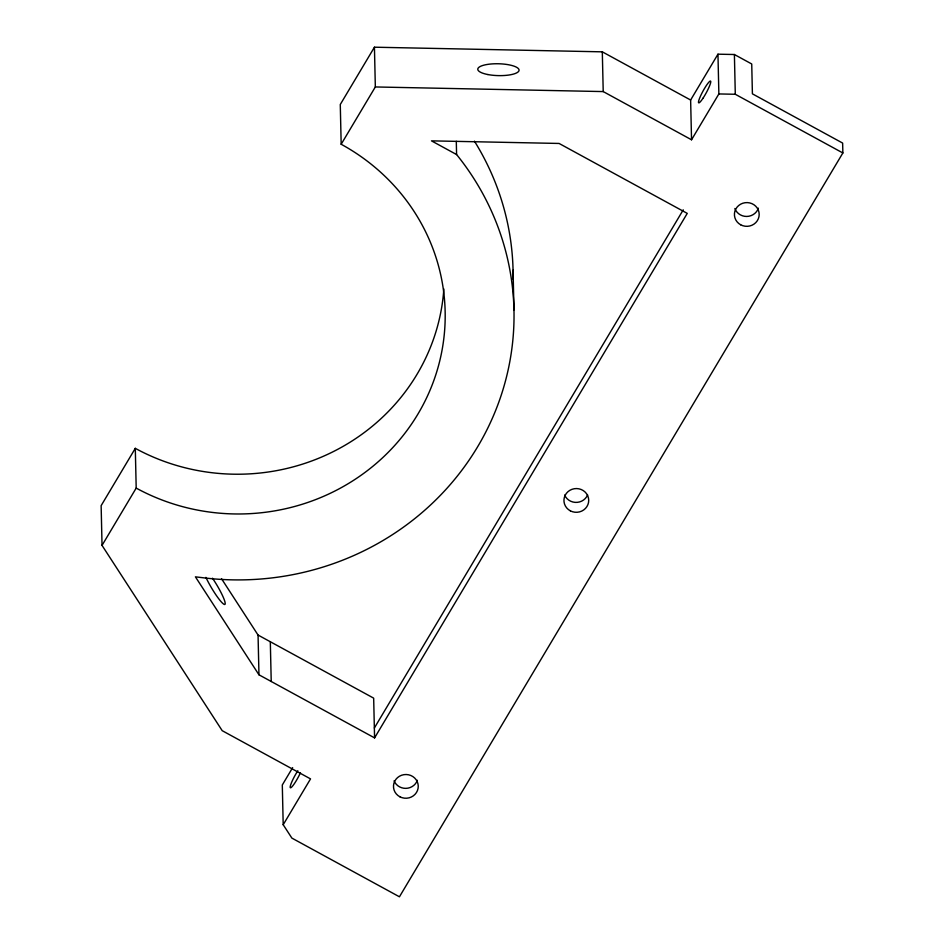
<?xml version="1.0" encoding="UTF-8"?>
<svg xmlns="http://www.w3.org/2000/svg" width="944" height="944" viewBox="0 0 944 944"><rect width="100%" height="100%" fill="white"/><g stroke="black" fill="none" stroke-linecap="round" stroke-linejoin="round"><path stroke-width="1.42" d="M443.845 288.994A206.512 197.803 -1.3 0 1 135.299 448.341L101.138 505.654L102.035 545.396L222.218 730.691L310.529 778.894L283.2 824.737L291.873 838.095L399.442 896.8L842.862 152.963L842.638 143.075L752.403 93.834L751.731 63.98L734.397 54.516L717.959 54.186L690.63 100.029L691.539 139.783L603.216 91.58L375.334 86.954L341.173 144.255A206.512 197.803 -1.3 0 1 417.968 414.003A206.512 197.803 -1.3 0 1 136.196 488.095L102.035 545.396M690.63 100.029L602.307 51.837L374.438 47.2L340.277 104.501L341.173 144.255M292.64 767.637L282.303 784.983L283.2 824.737M691.539 139.783L718.868 93.94L717.959 54.186M374.355 728.001L683.255 209.839M374.579 737.889L687.256 213.391L559.084 143.453L431.479 140.857L456.589 154.556L457.875 156.138A275.353 263.73 -1.3 0 1 477.723 446.618A275.353 263.73 -1.3 0 1 206.299 578.141L195.42 576.843L258.963 674.795L374.579 737.889L373.671 698.147L258.054 635.052L221.521 578.719M718.868 93.94L735.293 94.27L842.862 152.963M734.397 54.516L735.293 94.27M602.307 51.837L603.216 91.58M513.064 270.173L513.961 309.927M456.294 141.305L456.589 154.556M374.438 47.2L375.334 86.954M270.314 641.743L271.223 681.497M258.054 635.052L258.963 674.795M135.299 448.341L136.196 488.095M758.374 208.176A12.39 11.871 -1.3 0 1 734.88 208.518M587.616 494.916A12.39 11.871 -1.3 0 1 564.642 495.057M417.366 780.287A12.39 11.871 -1.3 0 1 394.085 780.818M474.431 141.152A275.353 263.73 -1.3 0 1 513.099 279.389M300.463 772.688A12.39 1.829 -61.4 0 1 290.339 787.756A12.39 1.829 -61.4 0 1 297.844 770.752M212.483 578.2A20.65 3.021 59.2 0 1 224.53 604.49A20.65 3.021 59.2 0 1 205.934 577.374M740.651 224.778A12.39 11.871 -1.3 0 0 759.188 214.394A12.39 11.871 -1.3 0 0 740.556 204.223A12.39 11.871 -1.3 0 0 740.651 224.778M570.365 510.846A12.39 11.871 -1.3 0 0 588.714 500.143A12.39 11.871 -1.3 0 0 569.905 490.29A12.39 11.871 -1.3 0 0 570.365 510.846M399.902 796.795A12.39 11.871 -1.3 0 0 418.251 786.104A12.39 11.871 -1.3 0 0 399.43 776.251A12.39 11.871 -1.3 0 0 399.902 796.795M487.906 74.552A20.65 5.924 1.4 0 0 519.07 70.21A20.65 5.924 1.4 0 0 488.296 64.298A20.65 5.924 1.4 0 0 487.906 74.552M703.02 98.2A12.39 1.829 -61.4 0 0 710.584 81.066A12.39 1.829 -61.4 0 0 700.306 96.548A12.39 1.829 -61.4 0 0 703.02 98.2"/></g></svg>
